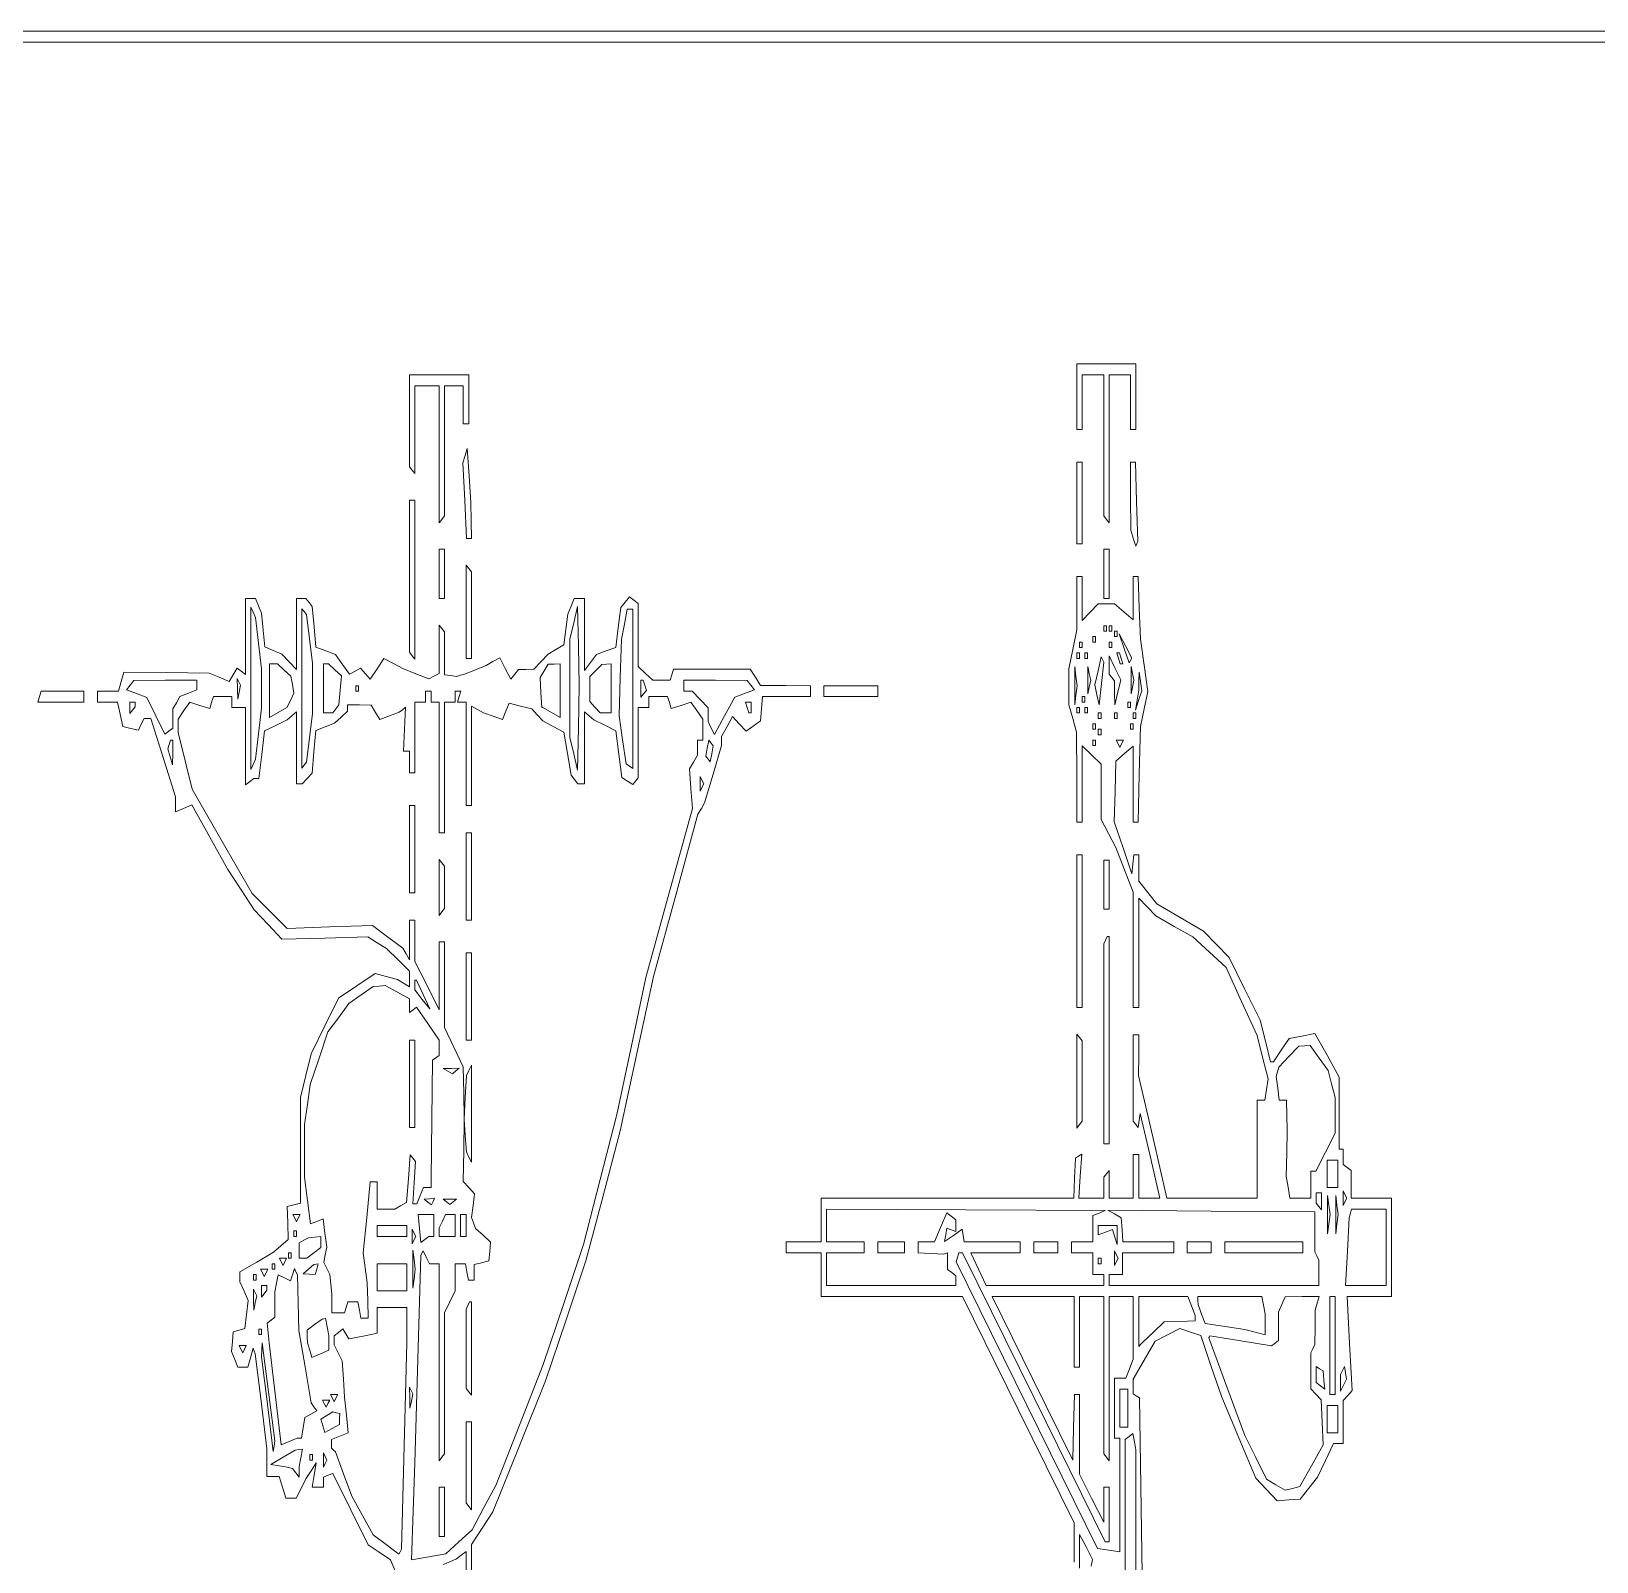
# Paper-space layout 'AN-22-DGE-077' of a CAD drawing. Header units: metres. Extents: x 12 to 191, y -57 to 204.
# Drawn here: x 89.2 to 140.3, y 133.9 to 183.9 of the extents above; entities that cross this region are included whole.
import ezdxf

# ---------------------------------------------------------------- set-up
doc = ezdxf.new("R2010")
doc.units = ezdxf.units.M
doc.layers.add('DGE_CONTORNOS', color=7, linetype='Continuous', lineweight=0)
doc.layers.add('DGE_DATOS', color=7, linetype='Continuous', lineweight=0)

# ---------------------------------------------------------------- blocks, each defined once
blk = doc.blocks.new('LP_REF_DGE_MT_077')
at = {"layer": 'DGE_CONTORNOS'}
for points in [[(21.899, 63.246), (21.899, -57.382), (106.671, -57.382), (191.443, -57.382), (191.443, 63.246), (191.443, 183.875), (106.671, 183.875), (21.899, 183.875)], [(191.267, 90.597), (191.267, -2.324), (189.861, -2.324), (188.455, -2.324), (188.452, -2.013), (188.449, -1.701), (188.333, -2.013), (188.216, -2.324), (154.189, -2.324), (120.162, -2.324), (120.162, -29.675), (120.162, -57.026), (74.239, -57.026), (28.315, -57.026), (28.315, 63.246), (28.315, 183.518), (109.791, 183.518), (191.267, 183.518)], [(123.327, 171.937), (123.327, 170.868), (123.415, 170.868), (123.502, 170.868), (123.502, 171.758), (123.502, 172.649), (123.854, 172.649), (124.206, 172.649), (124.206, 170.343), (124.206, 168.038), (124.293, 167.928), (124.381, 167.817), (124.381, 170.233), (124.381, 172.649), (124.733, 172.649), (125.084, 172.649), (125.084, 171.758), (125.084, 170.868), (125.172, 170.868), (125.26, 170.868), (125.26, 171.937), (125.26, 173.006), (124.293, 173.006), (123.327, 173.006)], [(101.529, 171.145), (101.529, 169.641), (101.617, 169.531), (101.705, 169.421), (101.705, 170.857), (101.705, 172.293), (102.101, 172.293), (102.496, 172.293), (102.496, 170.055), (102.496, 167.817), (102.584, 167.928), (102.672, 168.038), (102.672, 170.165), (102.672, 172.293), (102.98, 172.293), (103.287, 172.293), (103.287, 171.669), (103.287, 171.046), (103.375, 171.046), (103.463, 171.046), (103.463, 171.848), (103.463, 172.649), (102.496, 172.649), (101.529, 172.649)], [(103.344, 170.011), (103.27, 169.777), (103.332, 168.541), (103.393, 167.304), (103.472, 167.304), (103.551, 167.304), (103.543, 167.883), (103.535, 168.462), (103.477, 169.353), (103.418, 170.244)], [(123.327, 168.462), (123.327, 167.126), (123.415, 167.126), (123.502, 167.126), (123.502, 168.462), (123.502, 169.798), (123.415, 169.798), (123.327, 169.798)], [(125.086, 168.685), (125.087, 167.571), (125.169, 167.309), (125.251, 167.047), (125.285, 167.131), (125.319, 167.215), (125.28, 168.507), (125.24, 169.798), (125.162, 169.798), (125.084, 169.798)], [(101.529, 166.067), (101.529, 163.583), (101.617, 163.473), (101.705, 163.363), (101.705, 165.957), (101.705, 168.551), (101.617, 168.551), (101.529, 168.551)], [(102.496, 166.146), (102.496, 165.344), (102.584, 165.344), (102.672, 165.344), (102.672, 166.146), (102.672, 166.948), (102.584, 166.948), (102.496, 166.948)], [(124.206, 166.146), (124.206, 165.344), (124.293, 165.344), (124.381, 165.344), (124.381, 166.146), (124.381, 166.948), (124.293, 166.948), (124.206, 166.948)], [(103.375, 164.909), (103.375, 163.384), (103.463, 163.384), (103.551, 163.384), (103.551, 164.799), (103.551, 166.214), (103.463, 166.324), (103.375, 166.434)], [(96.595, 163.884), (96.695, 163.048), (96.695, 162.404), (96.695, 161.76), (96.595, 160.924), (96.496, 160.088), (96.42, 159.918), (96.344, 159.749), (96.344, 162.404), (96.344, 165.059), (96.42, 164.89), (96.496, 164.72)], [(98.266, 164.021), (98.365, 163.226), (98.365, 162.404), (98.365, 161.582), (98.266, 160.787), (98.168, 159.992), (98.091, 159.896), (98.014, 159.799), (98.014, 162.404), (98.014, 165.009), (98.091, 164.912), (98.168, 164.815)], [(107.048, 161.12), (107.022, 159.731), (106.893, 160.266), (106.763, 160.8), (106.763, 162.404), (106.763, 164.008), (106.892, 164.542), (107.022, 165.077), (107.048, 163.793), (107.074, 162.509)], [(108.824, 162.389), (108.824, 159.791), (108.716, 159.864), (108.609, 159.936), (108.491, 160.725), (108.374, 161.513), (108.413, 162.76), (108.451, 164.008), (108.548, 164.498), (108.644, 164.988), (108.734, 164.988), (108.824, 164.988)], [(124.293, 164.364), (124.293, 164.275), (124.249, 164.275), (124.206, 164.275), (124.206, 164.364), (124.206, 164.453), (124.249, 164.453), (124.293, 164.453)], [(124.469, 164.364), (124.469, 164.275), (124.425, 164.275), (124.381, 164.275), (124.381, 164.364), (124.381, 164.453), (124.425, 164.453), (124.469, 164.453)], [(124.645, 164.186), (124.645, 164.097), (124.601, 164.097), (124.557, 164.097), (124.557, 164.186), (124.557, 164.275), (124.601, 164.275), (124.645, 164.275)], [(125.08, 163.317), (125.041, 163.241), (124.874, 163.713), (124.708, 164.186), (124.913, 163.79), (125.119, 163.394)], [(123.502, 163.829), (123.502, 163.74), (123.458, 163.74), (123.415, 163.74), (123.415, 163.829), (123.415, 163.918), (123.458, 163.918), (123.502, 163.918)], [(123.942, 164.008), (123.942, 163.918), (123.898, 163.918), (123.854, 163.918), (123.854, 164.008), (123.854, 164.097), (123.898, 164.097), (123.942, 164.097)], [(124.469, 163.829), (124.469, 163.74), (124.425, 163.74), (124.381, 163.74), (124.381, 163.829), (124.381, 163.918), (124.425, 163.918), (124.469, 163.918)], [(97.433, 163.003), (97.652, 162.801), (97.704, 162.526), (97.756, 162.252), (97.639, 162.014), (97.522, 161.776), (97.24, 161.612), (96.959, 161.449), (96.959, 162.327), (96.959, 163.206), (97.087, 163.206), (97.214, 163.206)], [(99.094, 163.012), (99.305, 162.817), (99.261, 162.343), (99.218, 161.869), (99.121, 161.738), (99.024, 161.608), (98.871, 161.605), (98.717, 161.602), (98.717, 162.404), (98.717, 163.206), (98.801, 163.206), (98.884, 163.206)], [(106.451, 162.327), (106.451, 161.449), (106.166, 161.615), (105.881, 161.78), (105.864, 161.78), (105.848, 161.78), (105.82, 162.27), (105.792, 162.76), (105.924, 162.977), (106.056, 163.194), (106.254, 163.2), (106.451, 163.206)], [(108.121, 162.404), (108.121, 161.602), (107.94, 161.602), (107.758, 161.602), (107.588, 161.787), (107.418, 161.971), (107.418, 162.383), (107.418, 162.795), (107.616, 162.988), (107.814, 163.182), (107.967, 163.194), (108.121, 163.206)], [(123.415, 163.473), (123.415, 163.384), (123.371, 163.384), (123.327, 163.384), (123.327, 163.473), (123.327, 163.562), (123.371, 163.562), (123.415, 163.562)], [(123.678, 163.473), (123.678, 163.384), (123.634, 163.384), (123.59, 163.384), (123.59, 163.473), (123.59, 163.562), (123.634, 163.562), (123.678, 163.562)], [(124.131, 162.564), (124.054, 161.869), (123.986, 162.193), (123.919, 162.516), (124.021, 162.973), (124.124, 163.43), (124.166, 163.345), (124.208, 163.26)], [(124.666, 162.279), (124.569, 161.869), (124.563, 162.26), (124.557, 162.65), (124.469, 162.76), (124.381, 162.87), (124.381, 163.167), (124.381, 163.463), (124.572, 163.076), (124.764, 162.688)], [(124.777, 163.384), (124.831, 163.206), (124.787, 163.206), (124.743, 163.206), (124.689, 163.384), (124.635, 163.562), (124.679, 163.562), (124.723, 163.562)], [(94.586, 162.515), (94.586, 162.359), (94.309, 162.247), (94.031, 162.135), (93.913, 161.936), (93.795, 161.737), (93.795, 161.421), (93.795, 161.106), (93.667, 161.007), (93.54, 160.907), (93.244, 161.508), (92.947, 162.109), (92.615, 162.235), (92.283, 162.361), (92.402, 162.513), (92.52, 162.666), (93.553, 162.668), (94.586, 162.671)], [(95.964, 162.281), (95.918, 162.048), (95.911, 162.389), (95.904, 162.731), (95.957, 162.623), (96.01, 162.515)], [(109.216, 162.505), (109.267, 162.339), (109.177, 162.228), (109.088, 162.116), (109.088, 162.393), (109.088, 162.671), (109.127, 162.671), (109.166, 162.671)], [(112.678, 162.513), (112.797, 162.361), (112.475, 162.239), (112.154, 162.117), (111.822, 161.509), (111.49, 160.901), (111.388, 161.109), (111.285, 161.317), (111.285, 161.544), (111.285, 161.771), (111.026, 162.043), (110.767, 162.315), (110.631, 162.315), (110.494, 162.315), (110.494, 162.493), (110.494, 162.671), (111.527, 162.668), (112.56, 162.666)], [(123.299, 162.181), (123.259, 161.869), (123.259, 162.493), (123.259, 163.117), (123.299, 162.805), (123.34, 162.493)], [(123.736, 162.448), (123.692, 162.226), (123.692, 162.671), (123.692, 163.117), (123.736, 162.894), (123.781, 162.671)], [(125.143, 162.448), (125.098, 162.226), (125.098, 162.671), (125.098, 163.117), (125.143, 162.894), (125.187, 162.671)], [(125.347, 162.009), (125.247, 161.691), (125.298, 162.018), (125.348, 162.344), (125.358, 162.641), (125.369, 162.938), (125.408, 162.632), (125.448, 162.326)], [(89.444, 162.137), (89.39, 161.958), (90.142, 161.958), (90.894, 161.958), (90.894, 162.137), (90.894, 162.315), (90.196, 162.315), (89.498, 162.315)], [(102.232, 162.137), (102.232, 161.958), (102.364, 161.958), (102.496, 161.958), (102.496, 159.82), (102.496, 157.682), (102.584, 157.682), (102.672, 157.682), (102.672, 159.82), (102.672, 161.958), (102.848, 161.958), (103.023, 161.958), (103.023, 162.137), (103.023, 162.315), (103.117, 162.315), (103.21, 162.315), (103.155, 162.137), (103.101, 161.958), (103.238, 161.958), (103.375, 161.958), (103.375, 160.266), (103.375, 158.573), (103.463, 158.573), (103.551, 158.573), (103.551, 160.197), (103.551, 161.822), (103.749, 161.712), (103.946, 161.602), (104.258, 161.496), (104.57, 161.39), (104.679, 161.656), (104.788, 161.923), (105.158, 161.827), (105.528, 161.732), (105.704, 161.537), (105.88, 161.341), (106.224, 161.16), (106.567, 160.978), (106.687, 160.274), (106.806, 159.57), (106.914, 159.431), (107.023, 159.291), (107.132, 159.288), (107.242, 159.286), (107.242, 160.463), (107.242, 161.64), (107.396, 161.508), (107.55, 161.377), (107.908, 161.199), (108.267, 161.022), (108.368, 160.256), (108.469, 159.491), (108.646, 159.377), (108.823, 159.263), (108.911, 159.374), (109, 159.485), (109, 160.633), (109, 161.78), (109.176, 161.78), (109.352, 161.78), (109.352, 161.958), (109.352, 162.137), (109.654, 162.137), (109.957, 162.137), (110.017, 161.939), (110.077, 161.742), (110.4, 161.847), (110.724, 161.952), (110.917, 161.678), (111.11, 161.404), (111.11, 161.057), (111.11, 160.711), (111.022, 160.711), (110.934, 160.711), (110.934, 160.466), (110.934, 160.22), (110.803, 159.999), (110.671, 159.779), (110.722, 159.131), (110.772, 158.484), (110.011, 155.722), (109.251, 152.96), (108.778, 150.721), (108.306, 148.481), (107.76, 146.355), (107.214, 144.229), (106.555, 142.269), (105.896, 140.309), (105.123, 138.335), (104.349, 136.36), (103.962, 135.637), (103.576, 134.914), (103.146, 134.521), (102.716, 134.127), (102.156, 134.03), (101.597, 133.932), (101.652, 135.517), (101.707, 137.102), (101.802, 140.488), (101.897, 143.873), (101.934, 143.95), (101.972, 144.028), (102.076, 143.817), (102.18, 143.606), (102.338, 143.606), (102.496, 143.606), (102.496, 140.388), (102.496, 137.17), (102.584, 137.28), (102.672, 137.391), (102.672, 139.696), (102.672, 142.002), (102.848, 142.359), (103.023, 142.715), (103.023, 143.16), (103.023, 143.606), (103.19, 143.606), (103.356, 143.606), (103.407, 143.339), (103.457, 143.071), (103.548, 143.071), (103.639, 143.071), (103.639, 143.327), (103.639, 143.582), (103.88, 143.639), (104.121, 143.695), (104.15, 144.005), (104.179, 144.315), (103.931, 144.536), (103.683, 144.757), (103.62, 144.937), (103.558, 145.117), (103.606, 145.505), (103.654, 145.893), (103.471, 146.092), (103.287, 146.291), (103.3, 147.309), (103.314, 148.328), (103.351, 147.793), (103.389, 147.259), (103.47, 147.089), (103.551, 146.92), (103.551, 148.506), (103.551, 150.092), (103.469, 149.922), (103.387, 149.753), (103.352, 149.04), (103.317, 148.328), (103.302, 149.183), (103.287, 150.038), (102.98, 150.68), (102.672, 151.322), (102.672, 152.72), (102.672, 154.119), (102.584, 154.119), (102.496, 154.119), (102.496, 153.012), (102.496, 151.906), (102.101, 152.693), (101.705, 153.48), (101.705, 154.156), (101.705, 154.831), (101.617, 154.831), (101.529, 154.831), (101.529, 154.186), (101.529, 153.54), (101.418, 153.727), (101.307, 153.914), (100.814, 154.288), (100.321, 154.662), (98.925, 154.613), (97.529, 154.564), (96.957, 155.134), (96.385, 155.704), (95.405, 157.405), (94.426, 159.106), (94.198, 160.032), (93.971, 160.959), (93.971, 161.182), (93.971, 161.404), (94.163, 161.678), (94.356, 161.952), (94.68, 161.847), (95.003, 161.742), (95.063, 161.939), (95.124, 162.137), (95.426, 162.137), (95.728, 162.137), (95.728, 161.958), (95.728, 161.78), (95.948, 161.78), (96.168, 161.78), (96.168, 160.514), (96.168, 159.248), (96.307, 159.356), (96.446, 159.464), (96.525, 159.464), (96.605, 159.464), (96.701, 160.239), (96.797, 161.014), (97.164, 161.195), (97.53, 161.377), (97.684, 161.508), (97.838, 161.64), (97.838, 160.463), (97.838, 159.286), (97.932, 159.286), (98.025, 159.286), (98.187, 159.462), (98.349, 159.637), (98.407, 160.335), (98.466, 161.033), (98.775, 161.15), (99.084, 161.268), (99.296, 161.464), (99.508, 161.659), (99.508, 161.764), (99.508, 161.869), (99.894, 161.863), (100.28, 161.856), (100.42, 161.62), (100.561, 161.384), (100.875, 161.503), (101.19, 161.623), (101.296, 161.706), (101.402, 161.788), (101.369, 161.071), (101.335, 160.355), (101.432, 160.355), (101.529, 160.355), (101.529, 159.998), (101.529, 159.642), (101.617, 159.642), (101.705, 159.642), (101.705, 160.8), (101.705, 161.958), (101.881, 161.958), (102.057, 161.958), (102.057, 162.137), (102.057, 162.315), (102.145, 162.315), (102.232, 162.315)], [(99.859, 162.404), (99.859, 162.315), (99.815, 162.315), (99.771, 162.315), (99.771, 162.404), (99.771, 162.493), (99.815, 162.493), (99.859, 162.493)], [(115.065, 162.315), (115.065, 162.137), (115.944, 162.137), (116.823, 162.137), (116.823, 162.315), (116.823, 162.493), (115.944, 162.493), (115.065, 162.493)], [(123.59, 162.048), (123.59, 161.958), (123.546, 161.958), (123.502, 161.958), (123.502, 162.048), (123.502, 162.137), (123.546, 162.137), (123.59, 162.137)], [(92.564, 161.88), (92.564, 161.801), (92.476, 161.691), (92.389, 161.581), (92.389, 161.77), (92.389, 161.958), (92.476, 161.958), (92.564, 161.958)], [(112.692, 161.78), (112.692, 161.602), (112.653, 161.602), (112.614, 161.602), (112.56, 161.78), (112.505, 161.958), (112.599, 161.958), (112.692, 161.958)], [(123.415, 161.691), (123.415, 161.602), (123.371, 161.602), (123.327, 161.602), (123.327, 161.691), (123.327, 161.78), (123.371, 161.78), (123.415, 161.78)], [(123.678, 161.691), (123.678, 161.602), (123.634, 161.602), (123.59, 161.602), (123.59, 161.691), (123.59, 161.78), (123.634, 161.78), (123.678, 161.78)], [(124.118, 161.513), (124.118, 161.424), (124.074, 161.424), (124.03, 161.424), (124.03, 161.513), (124.03, 161.602), (124.074, 161.602), (124.118, 161.602)], [(124.645, 161.513), (124.645, 161.424), (124.601, 161.424), (124.557, 161.424), (124.557, 161.513), (124.557, 161.602), (124.601, 161.602), (124.645, 161.602)], [(125.084, 161.869), (125.084, 161.78), (125.041, 161.78), (124.997, 161.78), (124.997, 161.869), (124.997, 161.958), (125.041, 161.958), (125.084, 161.958)], [(125.26, 161.513), (125.26, 161.424), (125.216, 161.424), (125.172, 161.424), (125.172, 161.513), (125.172, 161.602), (125.216, 161.602), (125.26, 161.602)], [(123.942, 161.157), (123.942, 161.068), (123.898, 161.068), (123.854, 161.068), (123.854, 161.157), (123.854, 161.246), (123.898, 161.246), (123.942, 161.246)], [(125.172, 161.157), (125.172, 161.068), (125.128, 161.068), (125.084, 161.068), (125.084, 161.157), (125.084, 161.246), (125.128, 161.246), (125.172, 161.246)], [(93.793, 160.31), (93.792, 159.909), (93.711, 160.168), (93.631, 160.427), (93.674, 160.569), (93.717, 160.711), (93.756, 160.711), (93.795, 160.711)], [(111.404, 160.261), (111.355, 160.001), (111.28, 160.094), (111.205, 160.188), (111.254, 160.449), (111.304, 160.709), (111.379, 160.615), (111.453, 160.522)], [(123.942, 160.622), (123.942, 160.533), (123.898, 160.533), (123.854, 160.533), (123.854, 160.622), (123.854, 160.711), (123.898, 160.711), (123.942, 160.711)], [(124.118, 160.978), (124.118, 160.889), (124.074, 160.889), (124.03, 160.889), (124.03, 160.978), (124.03, 161.068), (124.074, 161.068), (124.118, 161.068)], [(124.791, 160.592), (124.733, 160.474), (124.674, 160.592), (124.616, 160.711), (124.733, 160.711), (124.85, 160.711)], [(111.08, 159.167), (111.022, 159.048), (111.022, 159.286), (111.022, 159.523), (111.08, 159.405), (111.139, 159.286)], [(101.529, 157.148), (101.529, 155.722), (101.617, 155.722), (101.705, 155.722), (101.705, 157.148), (101.705, 158.573), (101.617, 158.573), (101.529, 158.573)], [(103.375, 156.257), (103.375, 154.831), (103.463, 154.831), (103.551, 154.831), (103.551, 156.257), (103.551, 157.682), (103.463, 157.682), (103.375, 157.682)], [(102.496, 155.9), (102.496, 154.988), (102.584, 155.099), (102.672, 155.209), (102.672, 155.9), (102.672, 156.592), (102.584, 156.702), (102.496, 156.812)], [(123.327, 154.475), (123.327, 151.98), (123.415, 151.98), (123.502, 151.98), (123.502, 154.475), (123.502, 156.969), (123.415, 156.969), (123.327, 156.969)], [(124.206, 155.989), (124.206, 155.188), (124.293, 155.188), (124.381, 155.188), (124.381, 155.989), (124.381, 156.791), (124.293, 156.791), (124.206, 156.791)], [(124.264, 154.178), (124.206, 154.059), (124.206, 150.792), (124.206, 147.526), (124.293, 147.526), (124.381, 147.526), (124.381, 150.911), (124.381, 154.297), (124.352, 154.297), (124.323, 154.297)], [(103.375, 152.337), (103.375, 150.911), (103.463, 150.911), (103.551, 150.911), (103.551, 152.337), (103.551, 153.762), (103.463, 153.762), (103.375, 153.762)], [(101.133, 152.478), (101.529, 152.263), (101.529, 152.038), (101.529, 151.813), (101.644, 151.903), (101.759, 151.992), (102.127, 151.45), (102.496, 150.909), (102.496, 150.658), (102.496, 150.406), (102.388, 150.334), (102.281, 150.261), (102.257, 148.314), (102.234, 146.368), (102.233, 146.234), (102.232, 146.1), (102.111, 146.1), (101.99, 146.1), (101.881, 145.833), (101.771, 145.566), (101.703, 145.566), (101.634, 145.566), (101.68, 146.255), (101.725, 146.945), (101.637, 147.055), (101.549, 147.166), (101.491, 146.384), (101.433, 145.603), (101.24, 145.498), (101.046, 145.393), (100.76, 145.39), (100.475, 145.388), (100.475, 145.833), (100.475, 146.279), (100.359, 146.279), (100.243, 146.279), (100.13, 145.12), (100.016, 143.962), (100.083, 143.472), (100.15, 142.982), (100.167, 142.403), (100.183, 141.824), (100.062, 141.824), (99.942, 141.824), (99.891, 142.091), (99.841, 142.359), (99.679, 142.359), (99.518, 142.359), (99.464, 142.18), (99.41, 142.002), (99.2, 142.002), (98.991, 142.002), (98.992, 142.314), (98.993, 142.626), (98.96, 142.939), (98.926, 143.253), (98.828, 143.451), (98.73, 143.649), (98.777, 143.895), (98.824, 144.141), (98.766, 144.605), (98.709, 145.07), (98.5, 144.989), (98.291, 144.908), (98.196, 145.672), (98.102, 146.436), (98.102, 147.293), (98.102, 148.149), (98.192, 148.805), (98.282, 149.461), (98.573, 150.32), (98.864, 151.179), (99.208, 151.644), (99.552, 152.109), (99.947, 152.387), (100.343, 152.665), (100.539, 152.679), (100.736, 152.693)], [(101.975, 152.4), (102.189, 151.929), (101.947, 152.242), (101.705, 152.556), (101.705, 152.714), (101.705, 152.871), (101.734, 152.871), (101.762, 152.871)], [(101.529, 149.486), (101.529, 148.06), (101.617, 148.06), (101.705, 148.06), (101.705, 149.486), (101.705, 150.911), (101.617, 150.911), (101.529, 150.911)], [(123.327, 149.575), (123.327, 148.039), (123.415, 148.149), (123.502, 148.26), (123.502, 149.575), (123.502, 150.89), (123.415, 151), (123.327, 151.11)], [(131.245, 150.327), (131.542, 149.921), (131.652, 149.48), (131.762, 149.04), (131.763, 148.458), (131.764, 147.876), (131.449, 147.255), (131.134, 146.635), (131.054, 146.635), (130.973, 146.635), (130.973, 146.189), (130.973, 145.744), (130.628, 145.744), (130.282, 145.744), (130.226, 146.104), (130.169, 146.464), (130.184, 147.218), (130.199, 147.971), (130.19, 148.461), (130.182, 148.951), (130.061, 148.951), (129.939, 148.951), (129.889, 149.339), (129.839, 149.726), (129.885, 149.875), (129.93, 150.024), (130.254, 150.371), (130.578, 150.717), (130.763, 150.725), (130.947, 150.733)], [(103.047, 149.903), (102.939, 149.815), (102.783, 149.897), (102.628, 149.979), (102.892, 149.986), (103.155, 149.992)], [(131.852, 146.546), (131.852, 146.1), (131.676, 146.1), (131.501, 146.1), (131.501, 146.546), (131.501, 146.991), (131.676, 146.991), (131.852, 146.991)], [(102.297, 145.636), (102.243, 145.529), (102.128, 145.622), (102.013, 145.716), (102.181, 145.73), (102.35, 145.744)], [(131.325, 145.644), (131.325, 145.367), (131.237, 145.477), (131.149, 145.587), (131.149, 145.755), (131.149, 145.922), (131.237, 145.922), (131.325, 145.922)], [(131.561, 144.898), (131.521, 144.586), (131.521, 145.209), (131.521, 145.833), (131.561, 145.521), (131.601, 145.209)], [(131.825, 144.898), (131.785, 144.586), (131.785, 145.209), (131.785, 145.833), (131.825, 145.521), (131.865, 145.209)], [(132.087, 145.625), (132.028, 145.506), (132.028, 145.744), (132.028, 145.982), (132.087, 145.863), (132.145, 145.744)], [(102.958, 145.626), (102.848, 145.536), (102.738, 145.626), (102.628, 145.716), (102.848, 145.716), (103.067, 145.716)], [(124.052, 145.262), (123.854, 145.185), (123.854, 144.752), (123.854, 144.319), (123.502, 144.319), (123.151, 144.319), (123.151, 144.14), (123.151, 143.962), (123.502, 143.962), (123.854, 143.962), (123.854, 143.606), (123.854, 143.249), (124.03, 143.249), (124.206, 143.249), (124.206, 143.071), (124.206, 142.893), (122.288, 142.893), (120.371, 142.893), (120.119, 143.428), (119.866, 143.962), (120.673, 143.962), (121.481, 143.962), (121.481, 144.14), (121.481, 144.319), (120.565, 144.319), (119.65, 144.319), (119.616, 144.526), (119.581, 144.734), (119.294, 144.531), (119.007, 144.328), (119.044, 144.546), (119.082, 144.764), (119.227, 144.712), (119.371, 144.659), (119.371, 144.851), (119.371, 145.042), (119.226, 145.156), (119.08, 145.269), (118.878, 144.794), (118.677, 144.319), (118.409, 144.319), (118.141, 144.319), (118.141, 144.14), (118.141, 143.962), (118.558, 143.941), (118.976, 143.92), (119.042, 143.941), (119.108, 143.962), (119.108, 143.689), (119.108, 143.416), (119.24, 143.314), (119.371, 143.211), (119.371, 143.052), (119.371, 142.893), (117.262, 142.893), (115.153, 142.893), (115.153, 143.428), (115.153, 143.962), (115.768, 143.962), (116.383, 143.962), (116.383, 144.14), (116.383, 144.319), (115.768, 144.319), (115.153, 144.319), (115.153, 144.853), (115.153, 145.388), (119.701, 145.363), (124.249, 145.339)], [(131.105, 144.645), (131.105, 143.992), (131.171, 143.859), (131.237, 143.725), (131.237, 143.309), (131.237, 142.893), (127.809, 142.893), (124.381, 142.893), (124.381, 143.071), (124.381, 143.249), (124.601, 143.249), (124.821, 143.249), (124.821, 143.606), (124.821, 143.962), (125.656, 143.962), (126.491, 143.962), (126.491, 144.14), (126.491, 144.319), (125.662, 144.319), (124.833, 144.319), (124.805, 144.712), (124.777, 145.106), (124.557, 145.231), (124.337, 145.357), (127.721, 145.328), (131.105, 145.299)], [(133.434, 144.14), (133.434, 142.893), (132.771, 142.893), (132.107, 142.893), (132.167, 144.007), (132.227, 145.12), (132.264, 145.254), (132.302, 145.388), (132.868, 145.388), (133.434, 145.388)], [(97.896, 145.091), (97.838, 144.972), (97.779, 145.091), (97.721, 145.209), (97.838, 145.209), (97.955, 145.209)], [(101.441, 144.675), (101.441, 144.497), (100.958, 144.497), (100.475, 144.497), (100.475, 144.675), (100.475, 144.853), (100.958, 144.853), (101.441, 144.853)], [(101.676, 144.378), (101.617, 144.259), (101.617, 144.497), (101.617, 144.734), (101.676, 144.616), (101.734, 144.497)], [(102.32, 144.853), (102.32, 144.497), (102.24, 144.497), (102.159, 144.497), (102.031, 144.397), (101.903, 144.298), (101.86, 144.754), (101.817, 145.209), (102.069, 145.209), (102.32, 145.209)], [(103.023, 144.853), (103.023, 144.497), (102.76, 144.497), (102.496, 144.497), (102.496, 144.639), (102.496, 144.782), (102.602, 144.996), (102.707, 145.209), (102.865, 145.209), (103.023, 145.209)], [(103.375, 144.853), (103.375, 144.497), (103.287, 144.497), (103.199, 144.497), (103.199, 144.853), (103.199, 145.209), (103.287, 145.209), (103.375, 145.209)], [(124.644, 144.541), (124.642, 144.229), (124.565, 144.477), (124.488, 144.724), (124.259, 144.635), (124.03, 144.546), (124.03, 144.7), (124.03, 144.853), (124.337, 144.853), (124.645, 144.853)], [(97.838, 144.586), (97.838, 144.497), (97.794, 144.497), (97.75, 144.497), (97.75, 144.586), (97.75, 144.675), (97.794, 144.675), (97.838, 144.675)], [(98.629, 144.314), (98.629, 144.132), (98.403, 143.958), (98.178, 143.784), (98.052, 143.784), (97.926, 143.784), (97.926, 144.038), (97.926, 144.292), (98.08, 144.374), (98.233, 144.455), (98.431, 144.476), (98.629, 144.497)], [(116.823, 144.14), (116.823, 143.962), (117.262, 143.962), (117.702, 143.962), (117.702, 144.14), (117.702, 144.319), (117.262, 144.319), (116.823, 144.319)], [(121.92, 144.14), (121.92, 143.962), (122.316, 143.962), (122.711, 143.962), (122.711, 144.14), (122.711, 144.319), (122.316, 144.319), (121.92, 144.319)], [(126.93, 144.14), (126.93, 143.962), (127.326, 143.962), (127.721, 143.962), (127.721, 144.14), (127.721, 144.319), (127.326, 144.319), (126.93, 144.319)], [(128.161, 144.14), (128.161, 143.962), (129.435, 143.962), (130.71, 143.962), (130.71, 144.14), (130.71, 144.319), (129.435, 144.319), (128.161, 144.319)], [(97.457, 143.665), (97.398, 143.546), (97.34, 143.665), (97.281, 143.784), (97.398, 143.784), (97.516, 143.784)], [(97.662, 143.873), (97.662, 143.784), (97.618, 143.784), (97.574, 143.784), (97.574, 143.873), (97.574, 143.962), (97.618, 143.962), (97.662, 143.962)], [(101.678, 143.116), (101.638, 142.804), (101.638, 143.428), (101.638, 144.051), (101.678, 143.739), (101.718, 143.428)], [(121.92, 139.24), (124.248, 134.519), (124.315, 134.519), (124.381, 134.519), (124.381, 135.41), (124.381, 136.3), (124.293, 136.3), (124.206, 136.3), (124.206, 135.729), (124.206, 135.157), (123.81, 135.944), (123.415, 136.731), (123.415, 138.03), (123.415, 139.329), (123.331, 139.329), (123.247, 139.329), (123.221, 138.257), (123.195, 137.184), (121.877, 139.86), (120.56, 142.537), (121.899, 142.537), (123.239, 142.537), (123.239, 141.379), (123.239, 140.22), (123.327, 140.22), (123.415, 140.22), (123.415, 141.379), (123.415, 142.537), (123.81, 142.537), (124.206, 142.537), (124.206, 139.964), (124.206, 137.391), (124.293, 137.28), (124.381, 137.17), (124.381, 139.854), (124.381, 142.537), (124.777, 142.537), (125.172, 142.537), (125.17, 141.512), (125.167, 140.488), (125.05, 140.176), (124.933, 139.864), (124.745, 139.864), (124.557, 139.864), (124.557, 138.884), (124.557, 137.904), (124.645, 137.904), (124.733, 137.904), (124.733, 136.048), (124.733, 134.192), (124.37, 134.246), (124.006, 134.301), (121.694, 138.987), (119.381, 143.672), (119.426, 143.817), (119.47, 143.962), (119.531, 143.962), (119.592, 143.962)], [(124.118, 143.695), (124.118, 143.606), (124.074, 143.606), (124.03, 143.606), (124.03, 143.695), (124.03, 143.784), (124.074, 143.784), (124.118, 143.784)], [(124.616, 143.665), (124.557, 143.546), (124.557, 143.784), (124.557, 144.022), (124.616, 143.903), (124.674, 143.784)], [(96.519, 143.16), (96.519, 143.071), (96.476, 143.071), (96.432, 143.071), (96.432, 143.16), (96.432, 143.249), (96.476, 143.249), (96.519, 143.249)], [(96.842, 143.309), (96.783, 143.19), (96.725, 143.309), (96.666, 143.428), (96.783, 143.428), (96.9, 143.428)], [(97.896, 142.329), (97.918, 141.42), (98.12, 140.241), (98.321, 139.062), (98.409, 138.929), (98.497, 138.795), (98.302, 138.687), (98.107, 138.578), (98.055, 138.241), (98.002, 137.904), (97.931, 137.904), (97.86, 137.904), (97.597, 137.798), (97.334, 137.691), (97.141, 139.357), (96.948, 141.022), (96.916, 141.345), (96.885, 141.668), (97.01, 141.765), (97.135, 141.862), (97.135, 142.274), (97.135, 142.686), (97.188, 142.966), (97.241, 143.247), (97.442, 143.145), (97.643, 143.042), (97.705, 143.247), (97.768, 143.451), (97.82, 143.344), (97.873, 143.237)], [(97.135, 143.517), (97.135, 143.428), (97.091, 143.428), (97.047, 143.428), (97.047, 143.517), (97.047, 143.606), (97.091, 143.606), (97.135, 143.606)], [(98.497, 143.428), (98.443, 143.249), (98.25, 143.262), (98.058, 143.275), (98.233, 143.428), (98.409, 143.581), (98.48, 143.593), (98.551, 143.606)], [(101.441, 143.16), (101.441, 142.715), (100.958, 142.715), (100.475, 142.715), (100.475, 143.16), (100.475, 143.606), (100.958, 143.606), (101.441, 143.606)], [(96.492, 142.325), (96.445, 142.091), (96.438, 142.433), (96.432, 142.774), (96.485, 142.667), (96.538, 142.559)], [(96.871, 142.815), (96.871, 142.736), (96.783, 142.626), (96.695, 142.516), (96.695, 142.704), (96.695, 142.893), (96.783, 142.893), (96.871, 142.893)], [(101.441, 141.601), (101.44, 141.022), (101.352, 137.651), (101.265, 134.28), (101.223, 134.195), (101.182, 134.111), (100.762, 134.431), (100.343, 134.751), (99.991, 135.382), (99.64, 136.012), (99.377, 136.736), (99.115, 137.459), (99.048, 137.518), (98.98, 137.577), (98.98, 137.718), (98.98, 137.86), (99.255, 137.971), (99.53, 138.082), (99.469, 138.661), (99.408, 139.24), (99.368, 139.836), (99.328, 140.432), (99.198, 140.695), (99.068, 140.959), (99.068, 141.105), (99.068, 141.251), (99.211, 141.363), (99.354, 141.474), (99.453, 141.312), (99.552, 141.15), (100.013, 141.242), (100.475, 141.335), (100.475, 141.758), (100.475, 142.18), (100.958, 142.18), (101.441, 142.18)], [(103.434, 142.24), (103.375, 142.121), (103.375, 140.825), (103.375, 139.529), (103.463, 139.419), (103.551, 139.308), (103.551, 140.834), (103.551, 142.359), (103.522, 142.359), (103.492, 142.359)], [(127.072, 142.225), (127.188, 141.913), (127.191, 141.824), (127.193, 141.735), (126.688, 141.719), (126.183, 141.703), (125.832, 141.372), (125.48, 141.041), (125.414, 140.972), (125.348, 140.903), (125.348, 141.72), (125.348, 142.537), (126.151, 142.537), (126.955, 142.537)], [(129.426, 142.255), (129.479, 141.973), (129.479, 141.629), (129.479, 141.285), (129.149, 141.369), (128.82, 141.453), (128.169, 141.553), (127.518, 141.653), (127.403, 141.961), (127.287, 142.269), (127.285, 142.403), (127.282, 142.537), (128.327, 142.537), (129.372, 142.537)], [(131.179, 142.314), (131.111, 142.091), (131.108, 141.527), (131.105, 140.963), (131.039, 140.829), (130.973, 140.696), (130.973, 140.108), (130.973, 139.52), (131.14, 139.34), (131.306, 139.159), (131.341, 138.424), (131.375, 137.689), (130.992, 137.005), (130.609, 136.322), (130.374, 136.264), (130.138, 136.207), (129.831, 136.385), (129.523, 136.563), (129.171, 137.278), (128.818, 137.993), (128.229, 139.588), (127.64, 141.183), (127.658, 141.215), (127.677, 141.247), (128.684, 141.085), (129.69, 140.923), (129.804, 141.011), (129.919, 141.1), (129.919, 141.559), (129.919, 142.017), (130.028, 142.27), (130.138, 142.523), (130.693, 142.53), (131.247, 142.537)], [(131.764, 140.933), (131.764, 139.329), (131.676, 139.329), (131.589, 139.329), (131.589, 140.933), (131.589, 142.537), (131.676, 142.537), (131.764, 142.537)], [(98.839, 141.542), (98.893, 141.26), (98.893, 141.022), (98.893, 140.783), (98.618, 140.661), (98.343, 140.539), (98.268, 140.78), (98.192, 141.022), (98.191, 141.23), (98.189, 141.438), (98.431, 141.617), (98.673, 141.796), (98.729, 141.81), (98.786, 141.824)], [(96.695, 141.379), (96.695, 141.289), (96.651, 141.289), (96.607, 141.289), (96.607, 141.379), (96.607, 141.468), (96.651, 141.468), (96.695, 141.468)], [(96.139, 140.814), (96.08, 140.696), (96.021, 140.814), (95.963, 140.933), (96.08, 140.933), (96.197, 140.933)], [(97.104, 137.643), (97.078, 137.47), (96.887, 139.017), (96.695, 140.564), (96.703, 140.793), (96.711, 141.022), (96.921, 139.419), (97.13, 137.815)], [(131.397, 139.805), (131.425, 139.509), (131.287, 139.616), (131.149, 139.724), (131.149, 139.987), (131.149, 140.25), (131.259, 140.176), (131.369, 140.102)], [(132.038, 139.635), (131.94, 139.436), (131.94, 139.71), (131.94, 139.983), (132.004, 140.113), (132.068, 140.243), (132.102, 140.038), (132.136, 139.833)], [(98.863, 139.033), (98.805, 138.914), (98.746, 139.033), (98.687, 139.151), (98.805, 139.151), (98.922, 139.151)], [(99.127, 139.211), (99.068, 139.092), (99.01, 139.211), (98.951, 139.329), (99.068, 139.329), (99.186, 139.329)], [(101.589, 139.118), (101.543, 138.884), (101.536, 139.226), (101.529, 139.567), (101.582, 139.459), (101.636, 139.352)], [(124.997, 138.884), (124.997, 138.26), (124.865, 138.26), (124.733, 138.26), (124.733, 138.884), (124.733, 139.508), (124.865, 139.508), (124.997, 139.508)], [(99.247, 138.528), (99.241, 138.35), (99.004, 138.221), (98.768, 138.093), (98.701, 138.31), (98.634, 138.528), (98.829, 138.645), (99.024, 138.763), (99.139, 138.735), (99.253, 138.706)], [(131.852, 138.528), (131.852, 138.082), (131.676, 138.082), (131.501, 138.082), (131.501, 138.528), (131.501, 138.973), (131.676, 138.973), (131.852, 138.973)], [(103.375, 137.113), (103.375, 135.787), (103.463, 135.677), (103.551, 135.567), (103.551, 137.003), (103.551, 138.439), (103.463, 138.439), (103.375, 138.439)], [(97.979, 137.266), (97.926, 136.984), (97.926, 136.81), (97.926, 136.636), (97.816, 136.775), (97.706, 136.915), (97.618, 136.937), (97.53, 136.959), (97.267, 137.003), (97.003, 137.048), (97.398, 137.28), (97.794, 137.513), (97.913, 137.53), (98.032, 137.548)], [(98.365, 137.28), (98.365, 137.191), (98.321, 137.191), (98.277, 137.191), (98.277, 137.28), (98.277, 137.37), (98.321, 137.37), (98.365, 137.37)], [(98.775, 137.073), (98.717, 136.954), (98.717, 137.191), (98.717, 137.429), (98.775, 137.31), (98.834, 137.191)], [(102.496, 135.499), (102.496, 134.697), (102.584, 134.697), (102.672, 134.697), (102.672, 135.499), (102.672, 136.3), (102.584, 136.3), (102.496, 136.3)]]:
    blk.add_lwpolyline(points, close=True, dxfattribs=at)
for points in [[(123.415, 133.659), (123.415, 134.759), (123.628, 134.353), (123.841, 133.946), (123.798, 133.719)], [(124.909, 132.331), (124.909, 135.098), (124.909, 137.866), (125.033, 137.963), (125.158, 138.06), (125.209, 137.789), (125.26, 137.519), (125.26, 135.484), (125.26, 133.45)], [(125.461, 133.45), (125.416, 136.338), (125.37, 139.226), (125.271, 139.292), (125.172, 139.359), (125.172, 139.598), (125.172, 139.836), (125.529, 140.455), (125.886, 141.074), (126.292, 141.281), (126.697, 141.488), (127.036, 141.373), (127.374, 141.257), (127.718, 140.249), (128.061, 139.24), (128.616, 137.919), (129.171, 136.597), (129.523, 136.229), (129.875, 135.86), (130.249, 135.889), (130.623, 135.917), (130.908, 136.274), (131.193, 136.632), (131.451, 137.179), (131.709, 137.726), (131.869, 137.726), (132.028, 137.726), (132.028, 138.43), (132.028, 139.134), (132.175, 139.3), (132.322, 139.467), (132.239, 141.002), (132.156, 142.537), (132.883, 142.537), (133.61, 142.537), (133.61, 144.14), (133.61, 145.744), (132.951, 145.744), (132.292, 145.744), (132.292, 146.195), (132.292, 146.646), (132.16, 146.749), (132.028, 146.851), (132.028, 147.099), (132.028, 147.348), (131.962, 147.348), (131.896, 147.348), (131.896, 148.526), (131.896, 149.705), (131.501, 150.416), (131.106, 151.126), (130.682, 151.044), (130.259, 150.961), (130.004, 150.58), (129.75, 150.199), (129.704, 150.199), (129.658, 150.199), (129.487, 150.879), (129.316, 151.56), (128.81, 152.586), (128.304, 153.612), (127.886, 154.041), (127.468, 154.471), (126.702, 154.92), (125.937, 155.37), (125.643, 155.739), (125.348, 156.108), (125.348, 156.538), (125.348, 156.969), (125.267, 156.969), (125.185, 156.969), (125.155, 156.658), (125.125, 156.346), (124.837, 157.193), (124.548, 158.039), (124.575, 159.035), (124.601, 160.031), (124.887, 160.273), (125.172, 160.516), (125.172, 159.277), (125.172, 158.038), (125.254, 158.038), (125.336, 158.038), (125.369, 159.598), (125.403, 161.157), (125.526, 161.732), (125.649, 162.308), (125.526, 163.158), (125.404, 164.008), (125.368, 165.032), (125.333, 166.057), (125.252, 166.057), (125.172, 166.057), (125.172, 165.353), (125.172, 164.649), (124.868, 164.908), (124.563, 165.166), (124.292, 165.166), (124.021, 165.166), (123.762, 164.894), (123.502, 164.622), (123.502, 165.339), (123.502, 166.057), (123.415, 166.057), (123.327, 166.057), (123.327, 165.187), (123.327, 164.318), (123.195, 163.679), (123.063, 163.039), (123.066, 162.454), (123.069, 161.869), (123.195, 161.424), (123.32, 160.978), (123.324, 159.508), (123.327, 158.038), (123.415, 158.038), (123.502, 158.038), (123.502, 159.283), (123.502, 160.527), (123.81, 160.23), (124.118, 159.932), (124.118, 159.025), (124.118, 158.118), (124.359, 157.66), (124.601, 157.202), (124.887, 156.474), (125.172, 155.746), (125.172, 153.863), (125.172, 151.98), (125.26, 151.98), (125.348, 151.98), (125.348, 153.767), (125.348, 155.553), (125.626, 155.262), (125.903, 154.971), (126.511, 154.629), (127.119, 154.288), (127.662, 153.788), (128.205, 153.288), (128.712, 152.175), (129.219, 151.062), (129.397, 150.353), (129.576, 149.644), (129.521, 149.297), (129.467, 148.951), (129.341, 148.951), (129.215, 148.951), (129.215, 147.348), (129.215, 145.744), (127.74, 145.744), (126.266, 145.744), (125.806, 147.749), (125.347, 149.753), (125.348, 150.421), (125.348, 151.089), (125.26, 151.089), (125.172, 151.089), (125.172, 149.675), (125.172, 148.26), (125.254, 148.158), (125.335, 148.056), (125.363, 148.288), (125.392, 148.519), (125.718, 147.132), (126.044, 145.744), (125.696, 145.744), (125.348, 145.744), (125.348, 146.457), (125.348, 147.169), (125.26, 147.169), (125.172, 147.169), (125.172, 146.457), (125.172, 145.744), (124.777, 145.744), (124.381, 145.744), (124.381, 146.2), (124.381, 146.656), (124.293, 146.546), (124.206, 146.436), (124.206, 146.09), (124.206, 145.744), (123.798, 145.744), (123.391, 145.744), (123.439, 146.466), (123.487, 147.189), (123.385, 147.121), (123.283, 147.053), (123.255, 146.398), (123.228, 145.744), (119.102, 145.744), (114.977, 145.744), (114.977, 145.031), (114.977, 144.319), (114.406, 144.319), (113.834, 144.319), (113.834, 144.14), (113.834, 143.962), (114.406, 143.962), (114.977, 143.962), (114.977, 143.249), (114.977, 142.537), (117.285, 142.537), (119.593, 142.537), (121.416, 138.838), (123.239, 135.139), (123.239, 133.849)], [(102.628, 133.78), (102.848, 133.869), (103.067, 133.959), (103.221, 134.08), (103.375, 134.2), (103.375, 133.023)], [(103.555, 133.138), (103.559, 134.43), (103.904, 134.964), (104.249, 135.499), (105.112, 137.637), (105.974, 139.775), (106.634, 141.735), (107.294, 143.695), (107.852, 145.824), (108.41, 147.952), (108.953, 150.471), (109.495, 152.99), (110.224, 155.643), (110.953, 158.295), (111.062, 158.479), (111.17, 158.662), (111.447, 159.6), (111.725, 160.538), (111.725, 160.686), (111.725, 160.834), (111.901, 161.158), (112.078, 161.482), (112.299, 161.242), (112.521, 161.002), (112.76, 161.172), (112.999, 161.342), (113.027, 161.739), (113.055, 162.137), (113.84, 162.137), (114.625, 162.137), (114.625, 162.315), (114.625, 162.493), (113.812, 162.499), (112.999, 162.504), (112.829, 162.766), (112.658, 163.028), (111.406, 163.028), (110.153, 163.028), (110.099, 162.849), (110.045, 162.671), (109.76, 162.671), (109.475, 162.671), (109.238, 162.894), (109.002, 163.117), (109.001, 164.147), (109, 165.177), (108.856, 165.289), (108.713, 165.401), (108.571, 165.221), (108.429, 165.042), (108.348, 164.393), (108.267, 163.745), (107.952, 163.627), (107.638, 163.508), (107.44, 163.247), (107.242, 162.987), (107.242, 164.165), (107.242, 165.344), (107.077, 165.344), (106.912, 165.344), (106.808, 165.088), (106.703, 164.832), (106.637, 164.331), (106.571, 163.829), (106.313, 163.674), (106.056, 163.518), (105.822, 163.273), (105.589, 163.028), (105.339, 163.025), (105.089, 163.022), (104.966, 162.864), (104.843, 162.707), (104.659, 163.054), (104.475, 163.401), (104.255, 163.278), (104.034, 163.156), (103.683, 163.014), (103.331, 162.872), (103.199, 162.833), (103.067, 162.793), (102.87, 162.821), (102.672, 162.849), (102.672, 163.552), (102.672, 164.254), (102.584, 164.364), (102.496, 164.474), (102.496, 163.682), (102.496, 162.891), (102.328, 162.802), (102.161, 162.713), (101.735, 162.883), (101.31, 163.053), (101.002, 163.217), (100.694, 163.381), (100.469, 163.045), (100.243, 162.709), (100.088, 162.885), (99.933, 163.062), (99.75, 162.964), (99.566, 162.867), (99.339, 163.19), (99.112, 163.513), (98.792, 163.631), (98.472, 163.749), (98.41, 164.413), (98.349, 165.076), (98.247, 165.207), (98.145, 165.338), (97.992, 165.341), (97.838, 165.344), (97.838, 164.181), (97.838, 163.018), (97.596, 163.269), (97.354, 163.519), (97.079, 163.639), (96.803, 163.76), (96.749, 164.312), (96.694, 164.864), (96.596, 165.104), (96.498, 165.344), (96.333, 165.344), (96.168, 165.344), (96.168, 164.102), (96.168, 162.861), (96.035, 162.964), (95.902, 163.067), (95.772, 162.85), (95.643, 162.632), (95.312, 162.767), (94.981, 162.902), (93.591, 162.92), (92.2, 162.938), (92.114, 162.627), (92.028, 162.315), (91.681, 162.315), (91.334, 162.315), (91.334, 162.137), (91.334, 161.958), (91.665, 161.958), (91.995, 161.958), (92.082, 161.558), (92.169, 161.157), (92.421, 161.098), (92.674, 161.04), (92.768, 161.232), (92.863, 161.424), (92.969, 161.424), (93.076, 161.424), (93.479, 160.145), (93.883, 158.866), (93.883, 158.616), (93.883, 158.367), (94.148, 158.485), (94.414, 158.603), (95.005, 157.546), (95.597, 156.49), (96.028, 155.827), (96.46, 155.164), (96.907, 154.686), (97.354, 154.208), (98.761, 154.248), (100.167, 154.288), (100.475, 154.095), (100.782, 153.901), (101.156, 153.533), (101.529, 153.164), (101.529, 152.908), (101.529, 152.652), (101.332, 152.773), (101.134, 152.894), (100.77, 152.993), (100.406, 153.091), (99.806, 152.686), (99.205, 152.282), (98.76, 151.374), (98.315, 150.466), (98.143, 149.753), (97.971, 149.04), (97.97, 147.311), (97.97, 145.581), (97.75, 145.529), (97.53, 145.477), (97.55, 144.939), (97.569, 144.401), (97.33, 144.192), (97.091, 143.983), (96.542, 143.661), (95.992, 143.339), (95.992, 143.174), (95.992, 143.01), (96.128, 142.705), (96.264, 142.4), (96.208, 141.944), (96.151, 141.488), (95.963, 141.433), (95.774, 141.379), (95.744, 141.058), (95.714, 140.738), (95.82, 140.479), (95.926, 140.22), (96.086, 140.22), (96.247, 140.22), (96.333, 140.531), (96.418, 140.841), (96.456, 140.753), (96.493, 140.666), (96.682, 139.113), (96.871, 137.561), (96.871, 137.109), (96.871, 136.657), (97.07, 136.657), (97.268, 136.657), (97.378, 136.3), (97.488, 135.944), (97.659, 135.944), (97.831, 135.944), (97.988, 136.261), (98.145, 136.578), (98.312, 136.839), (98.478, 137.099), (98.416, 136.7), (98.353, 136.3), (98.535, 136.3), (98.717, 136.3), (98.717, 136.466), (98.717, 136.631), (98.871, 136.692), (99.024, 136.753), (99.601, 135.586), (100.178, 134.42), (100.541, 134.177), (100.904, 133.934), (101.085, 133.512)]]:
    blk.add_lwpolyline(points, dxfattribs=at)

psp = doc.layouts.new('AN-22-DGE-077')

# ---------------------------------------------------------------- block references
at = {"layer": 'DGE_DATOS'}
psp.add_blockref('LP_REF_DGE_MT_077', (0, 0), dxfattribs=at)

doc.saveas('drawing.dxf')
